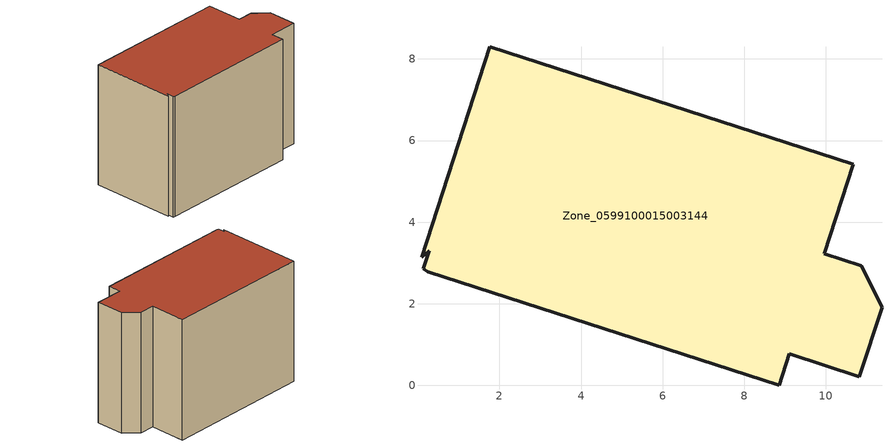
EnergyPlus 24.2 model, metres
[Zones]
Zone_0599100015003144
 floor ground (C_G): 0.09,3.14 1.77,8.3 10.66,5.42 9.96,3.23 10.86,2.93 11.37,1.92 10.81,0.21 9.1,0.77 8.85,0 0.24,2.78 0.14,2.86 0.29,3.3 z0.9
 wall outside (C_F): 9.1,0.77 10.81,0.21 11.37,1.92 10.86,2.93 9.96,3.23 10.66,5.42 1.77,8.3 0.09,3.14 0.29,3.3 0.14,2.86 0.24,2.78 8.85,0 9.1,0.77 z0.9:8.74
 roof outside (C_R): 0.29,3.3 0.14,2.86 0.24,2.78 8.85,0 9.1,0.77 10.81,0.21 11.37,1.92 10.86,2.93 9.96,3.23 10.66,5.42 1.77,8.3 0.09,3.14 z8.74
[BUILDING]
Pand.0599100015003144: North Axis=0; Terrain=City; Loads Convergence Tolerance Value=0.04; Temperature Convergence Tolerance Value=0.4; Solar Distribution=FullExterior; Maximum Number of Warmup Days=25; Minimum Number of Warmup Days=1
[Site:Location]
Rotterdam.The.Hague.AP_ZH_NLD Design_Conditions: Latitude=51.96; Longitude=4.45; Time Zone=1; Elevation=-4.5
[SITE:GROUNDTEMPERATURE:BUILDINGSURFACE]
18, 18, 18, 18, 18, 18, 18, 18, 18, 18, 18, 18
[MATERIAL] Thermal Absorptance=0.9; Solar Absorptance=0.7; Visible Absorptance=0.7
Name | Roughness | Thickness | Conductivity | Density | Specific Heat
G.TI.1965-1974 | MediumSmooth | 0.15 | 0.882353 | 540 | 1210
F.TI.1965-1974 | Rough | 0.3 | 0.697674 | 1920 | 840
R.TI.1965-1974 | MediumRough | 0.2 | 0.232558 | 1500 | 1000
[CONSTRUCTION]
C_G: G.TI.1965-1974
C_F: F.TI.1965-1974
C_R: R.TI.1965-1974
[ZONE]
Zone_0599100015003144: Type=1; Multiplier=1; Ceiling Height=Autocalculate; Volume=Autocalculate; Floor Area=autocalculate; Part of Total Floor Area=Yes
[ZONEINFILTRATION:DESIGNFLOWRATE]
Infil_Zone_0599100015003144: Zone or ZoneList or Space or SpaceList=Zone_0599100015003144; Schedule=AlwaysOn; Design Flow Rate Calculation Method=Flow/Area; Flow Rate per Floor Area=0.003; Constant Term Coefficient=1; Temperature Term Coefficient=0; Velocity Term Coefficient=0; Velocity Squared Term Coefficient=0
[HVACTEMPLATE:ZONE:IDEALLOADSAIRSYSTEM]
Zone_0599100015003144: Maximum Heating Supply Air Temperature=50; Minimum Cooling Supply Air Temperature=13; Maximum Heating Supply Air Humidity Ratio=0.0156; Minimum Cooling Supply Air Humidity Ratio=0.0077; Heating Limit=NoLimit; Cooling Limit=NoLimit; Dehumidification Control Type=ConstantSensibleHeatRatio; Cooling Sensible Heat Ratio=0.7; Dehumidification Setpoint=60; Humidification Control Type=None; Humidification Setpoint=30; Outdoor Air Method=None; Outdoor Air Flow Rate per Person=0.00944; Outdoor Air Flow Rate per Zone Floor Area=0; Outdoor Air Flow Rate per Zone=0; Demand Controlled Ventilation Type=None; Outdoor Air Economizer Type=NoEconomizer; Heat Recovery Type=None; Sensible Heat Recovery Effectiveness=0.7; Latent Heat Recovery Effectiveness=0.65
[ZONECONTROL:THERMOSTAT]
ThermostatControl_Zone_0599100015003144: Zone or ZoneList=Zone_0599100015003144; Control Type Schedule=DualSetpointControlType; Control 1=Thermostat_Zone_0599100015003144; Temperature Difference Between Cutout And Setpoint=0
[THERMOSTATSETPOINT:DUALSETPOINT]
Thermostat_Zone_0599100015003144: Heating Setpoint Temperature Schedule=HeatingSetpoint_Zone_0599100015003144; Cooling Setpoint Temperature Schedule=CoolingSetpoint_Zone_0599100015003144
[SCHEDULE:COMPACT]
HeatingSetpoint_Zone_0599100015003144: Through: 12/31, For: AllDays, Until: 24:00, 21
CoolingSetpoint_Zone_0599100015003144: Through: 12/31, For: AllDays, Until: 24:00, 24
DualSetpointControlType: Through: 12/31, For: AllDays, Until: 24:00, 4
AlwaysOn: Through: 12/31, For: AllDays, Until: 24:00, 1
